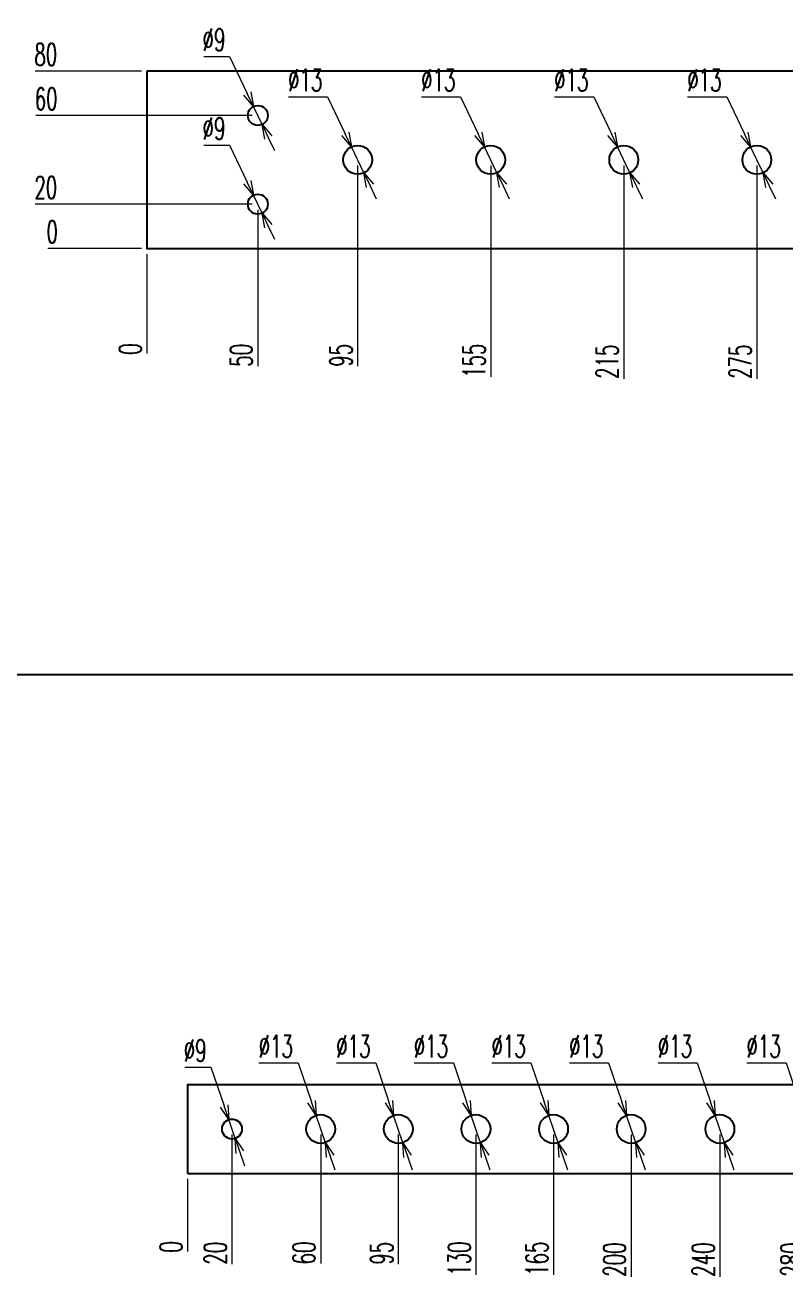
# Model space of a CAD drawing. Header units: millimetres. Extents: x 44190 to 77260, y -67199 to -50358.
# Drawn here: x 57992 to 58334, y -53555 to -52987 of the extents above; entities that cross this region are included whole.
import ezdxf

# ---------------------------------------------------------------- set-up
doc = ezdxf.new("R2010")
doc.units = ezdxf.units.MM
doc.header["$LTSCALE"] = 3
doc.styles.add('Ann_w01', font='romans.shx', dxfattribs={"width": 0.6, "bigfont": 'chineset.shx'})
doc.dimstyles.new('Dim 01_SC05', dxfattribs={"dimscale": 5, "dimtxt": 2, "dimasz": 1.3, "dimexe": 0.5, "dimexo": 0.5, "dimgap": 0.5, "dimtad": 1, "dimtoh": 1, "dimdec": 1, "dimzin": 12, "dimdsep": 46, "dimtxsty": 'Ann_w01', "dimblk": 'OPEN30', "dimcen": 1.5, "dimclrd": 6, "dimclre": 6, "dimclrt": 3, "dimadec": 1, "dimazin": 3, "dimtm": 1e-09, "dimtfac": 1, "dimtdec": 1, "dimtmove": 0, "dimatfit": 3, "dimldrblk": 'OPEN30', "dimfxl": 1, "dimtolj": 1, "dimlwd": 20, "dimlwe": 20, "dimarcsym": 0})

# ---------------------------------------------------------------- blocks, each defined once
blk = doc.blocks.new('*D628')
at = {"color": 6, "lineweight": 20, "transparency": 16777216}
blk.add_line((58046.83, -53089.96), (58046.83, -53134.76), dxfattribs=at)
at = {"layer": 'Defpoints', "color": 0, "transparency": 16777216}
for p in [(58046.83, -53047.46), (58046.83, -53087.46), (58046.83, -53128.26)]:
    blk.add_point(p, dxfattribs=at)
at = {"color": 3, "transparency": 16777216, "insert": (58039.33, -53132.76), "char_height": 10, "attachment_point": 5, "rotation": 90, "style": 'Ann_w01'}
blk.add_mtext('\\A1;0', dxfattribs=at)
blk = doc.blocks.new('_Open30')
at = {"color": 0, "linetype": 'ByBlock', "lineweight": -2}
for p, q in [((-1, 0.268), (0, 0)), ((0, 0), (-1, -0.268)), ((0, 0), (-1, 0))]:
    blk.add_line(p, q, dxfattribs=at)
blk = doc.blocks.new('*D629')
at = {"color": 6, "lineweight": 20, "transparency": 16777216}
blk.add_line((58096.83, -53069.96), (58096.83, -53140.48), dxfattribs=at)
at = {"layer": 'Defpoints', "color": 0, "transparency": 16777216}
for p in [(58046.83, -53047.46), (58096.83, -53067.46), (58096.83, -53128.26)]:
    blk.add_point(p, dxfattribs=at)
at = {"color": 3, "transparency": 16777216, "insert": (58089.33, -53135.62), "char_height": 10, "attachment_point": 5, "rotation": 90, "style": 'Ann_w01'}
blk.add_mtext('\\A1;50', dxfattribs=at)
blk = doc.blocks.new('*D630')
at = {"color": 6, "lineweight": 20, "transparency": 16777216}
blk.add_line((58141.83, -53049.96), (58141.83, -53140.48), dxfattribs=at)
at = {"layer": 'Defpoints', "color": 0, "transparency": 16777216}
for p in [(58046.83, -53047.46), (58141.83, -53047.46), (58141.83, -53128.26)]:
    blk.add_point(p, dxfattribs=at)
at = {"color": 3, "transparency": 16777216, "insert": (58134.33, -53135.62), "char_height": 10, "attachment_point": 5, "rotation": 90, "style": 'Ann_w01'}
blk.add_mtext('\\A1;95', dxfattribs=at)
blk = doc.blocks.new('*D631')
at = {"color": 6, "lineweight": 20, "transparency": 16777216}
blk.add_line((58201.83, -53049.96), (58201.83, -53145.33), dxfattribs=at)
at = {"layer": 'Defpoints', "color": 0, "transparency": 16777216}
for p in [(58046.83, -53047.46), (58201.83, -53047.46), (58201.83, -53128.26)]:
    blk.add_point(p, dxfattribs=at)
at = {"color": 3, "transparency": 16777216, "insert": (58194.33, -53138.05), "char_height": 10, "attachment_point": 5, "rotation": 90, "style": 'Ann_w01'}
blk.add_mtext('\\A1;155', dxfattribs=at)
blk = doc.blocks.new('*D632')
at = {"color": 6, "lineweight": 20, "transparency": 16777216}
blk.add_line((58261.83, -53049.96), (58261.83, -53146.19), dxfattribs=at)
at = {"layer": 'Defpoints', "color": 0, "transparency": 16777216}
for p in [(58046.83, -53047.46), (58261.83, -53047.46), (58261.83, -53128.26)]:
    blk.add_point(p, dxfattribs=at)
at = {"color": 3, "transparency": 16777216, "insert": (58254.33, -53138.48), "char_height": 10, "attachment_point": 5, "rotation": 90, "style": 'Ann_w01'}
blk.add_mtext('\\A1;215', dxfattribs=at)
blk = doc.blocks.new('*D633')
at = {"color": 6, "lineweight": 20, "transparency": 16777216}
blk.add_line((58321.83, -53049.96), (58321.83, -53146.19), dxfattribs=at)
at = {"layer": 'Defpoints', "color": 0, "transparency": 16777216}
for p in [(58046.83, -53047.46), (58321.83, -53047.46), (58321.83, -53128.26)]:
    blk.add_point(p, dxfattribs=at)
at = {"color": 3, "transparency": 16777216, "insert": (58314.33, -53138.48), "char_height": 10, "attachment_point": 5, "rotation": 90, "style": 'Ann_w01'}
blk.add_mtext('\\A1;275', dxfattribs=at)
blk = doc.blocks.new('*D634')
at = {"color": 6, "lineweight": 20, "transparency": 16777216}
blk.add_line((58381.83, -53049.96), (58381.83, -53146.19), dxfattribs=at)
at = {"layer": 'Defpoints', "color": 0, "transparency": 16777216}
for p in [(58046.83, -53047.46), (58381.83, -53047.46), (58381.83, -53128.26)]:
    blk.add_point(p, dxfattribs=at)
at = {"color": 3, "transparency": 16777216, "insert": (58374.33, -53138.48), "char_height": 10, "attachment_point": 5, "rotation": 90, "style": 'Ann_w01'}
blk.add_mtext('\\A1;335', dxfattribs=at)
blk = doc.blocks.new('*D635')
at = {"color": 6, "lineweight": 20, "transparency": 16777216}
blk.add_line((58441.83, -53049.96), (58441.83, -53146.19), dxfattribs=at)
at = {"layer": 'Defpoints', "color": 0, "transparency": 16777216}
for p in [(58046.83, -53047.46), (58441.83, -53047.46), (58441.83, -53128.26)]:
    blk.add_point(p, dxfattribs=at)
at = {"color": 3, "transparency": 16777216, "insert": (58434.33, -53138.48), "char_height": 10, "attachment_point": 5, "rotation": 90, "style": 'Ann_w01'}
blk.add_mtext('\\A1;395', dxfattribs=at)
blk = doc.blocks.new('*D636')
at = {"color": 6, "lineweight": 20, "transparency": 16777216}
blk.add_line((58488.83, -53029.96), (58488.83, -53146.19), dxfattribs=at)
at = {"layer": 'Defpoints', "color": 0, "transparency": 16777216}
for p in [(58488.83, -53027.46), (58046.83, -53047.46), (58488.83, -53128.26)]:
    blk.add_point(p, dxfattribs=at)
at = {"color": 3, "transparency": 16777216, "insert": (58481.33, -53138.48), "char_height": 10, "attachment_point": 5, "rotation": 90, "style": 'Ann_w01'}
blk.add_mtext('\\A1;442', dxfattribs=at)
blk = doc.blocks.new('*D637')
at = {"color": 6, "lineweight": 20, "transparency": 16777216}
blk.add_line((58513.83, -53029.96), (58513.83, -53146.19), dxfattribs=at)
at = {"layer": 'Defpoints', "color": 0, "transparency": 16777216}
for p in [(58513.83, -53027.46), (58046.83, -53047.46), (58513.83, -53128.26)]:
    blk.add_point(p, dxfattribs=at)
at = {"color": 3, "transparency": 16777216, "insert": (58506.33, -53138.48), "char_height": 10, "attachment_point": 5, "rotation": 90, "style": 'Ann_w01'}
blk.add_mtext('\\A1;467', dxfattribs=at)
blk = doc.blocks.new('*D638')
at = {"color": 6, "lineweight": 20, "transparency": 16777216}
blk.add_line((58561.83, -53049.96), (58561.83, -53146.19), dxfattribs=at)
at = {"layer": 'Defpoints', "color": 0, "transparency": 16777216}
for p in [(58046.83, -53047.46), (58561.83, -53047.46), (58561.83, -53128.26)]:
    blk.add_point(p, dxfattribs=at)
at = {"color": 3, "transparency": 16777216, "insert": (58554.33, -53138.48), "char_height": 10, "attachment_point": 5, "rotation": 90, "style": 'Ann_w01'}
blk.add_mtext('\\A1;515', dxfattribs=at)
blk = doc.blocks.new('*D639')
at = {"color": 6, "lineweight": 20, "transparency": 16777216}
blk.add_line((58621.83, -53049.96), (58621.83, -53146.19), dxfattribs=at)
at = {"layer": 'Defpoints', "color": 0, "transparency": 16777216}
for p in [(58046.83, -53047.46), (58621.83, -53047.46), (58621.83, -53128.26)]:
    blk.add_point(p, dxfattribs=at)
at = {"color": 3, "transparency": 16777216, "insert": (58614.33, -53138.48), "char_height": 10, "attachment_point": 5, "rotation": 90, "style": 'Ann_w01'}
blk.add_mtext('\\A1;575', dxfattribs=at)
blk = doc.blocks.new('*D640')
at = {"color": 6, "lineweight": 20, "transparency": 16777216}
blk.add_line((58681.83, -53049.96), (58681.83, -53145.91), dxfattribs=at)
at = {"layer": 'Defpoints', "color": 0, "transparency": 16777216}
for p in [(58046.83, -53047.46), (58681.83, -53047.46), (58681.83, -53128.26)]:
    blk.add_point(p, dxfattribs=at)
at = {"color": 3, "transparency": 16777216, "insert": (58674.33, -53138.33), "char_height": 10, "attachment_point": 5, "rotation": 90, "style": 'Ann_w01'}
blk.add_mtext('\\A1;635', dxfattribs=at)
blk = doc.blocks.new('*D641')
at = {"color": 6, "lineweight": 20, "transparency": 16777216}
blk.add_line((58736.83, -53069.96), (58736.83, -53145.91), dxfattribs=at)
at = {"layer": 'Defpoints', "color": 0, "transparency": 16777216}
for p in [(58046.83, -53047.46), (58736.83, -53067.46), (58736.83, -53128.26)]:
    blk.add_point(p, dxfattribs=at)
at = {"color": 3, "transparency": 16777216, "insert": (58729.33, -53138.33), "char_height": 10, "attachment_point": 5, "rotation": 90, "style": 'Ann_w01'}
blk.add_mtext('\\A1;690', dxfattribs=at)
blk = doc.blocks.new('*D642')
at = {"color": 6, "lineweight": 20, "transparency": 16777216}
blk.add_line((58786.83, -53089.96), (58786.83, -53146.19), dxfattribs=at)
at = {"layer": 'Defpoints', "color": 0, "transparency": 16777216}
for p in [(58046.83, -53047.46), (58786.83, -53087.46), (58786.83, -53128.26)]:
    blk.add_point(p, dxfattribs=at)
at = {"color": 3, "transparency": 16777216, "insert": (58779.33, -53138.48), "char_height": 10, "attachment_point": 5, "rotation": 90, "style": 'Ann_w01'}
blk.add_mtext('\\A1;740', dxfattribs=at)
blk = doc.blocks.new('*D643')
at = {"color": 6, "lineweight": 20, "transparency": 16777216}
blk.add_line((58044.33, -53087.46), (58002.11, -53087.46), dxfattribs=at)
at = {"layer": 'Defpoints', "color": 0, "transparency": 16777216}
for p in [(58008.61, -53087.46), (58046.83, -53087.46), (58046.83, -53087.46)]:
    blk.add_point(p, dxfattribs=at)
at = {"color": 3, "transparency": 16777216, "insert": (58004.11, -53079.96), "char_height": 10, "attachment_point": 5, "style": 'Ann_w01'}
blk.add_mtext('\\A1;0', dxfattribs=at)
blk = doc.blocks.new('*D644')
at = {"color": 6, "lineweight": 20, "transparency": 16777216}
blk.add_line((58094.33, -53067.46), (57996.39, -53067.46), dxfattribs=at)
at = {"layer": 'Defpoints', "color": 0, "transparency": 16777216}
for p in [(58008.61, -53067.46), (58096.83, -53067.46), (58046.83, -53087.46)]:
    blk.add_point(p, dxfattribs=at)
at = {"color": 3, "transparency": 16777216, "insert": (58001.25, -53059.96), "char_height": 10, "attachment_point": 5, "style": 'Ann_w01'}
blk.add_mtext('\\A1;20', dxfattribs=at)
blk = doc.blocks.new('*D645')
at = {"color": 6, "lineweight": 20, "transparency": 16777216}
blk.add_line((58094.33, -53027.46), (57996.68, -53027.46), dxfattribs=at)
at = {"layer": 'Defpoints', "color": 0, "transparency": 16777216}
for p in [(58008.61, -53027.46), (58096.83, -53027.46), (58046.83, -53087.46)]:
    blk.add_point(p, dxfattribs=at)
at = {"color": 3, "transparency": 16777216, "insert": (58001.39, -53019.96), "char_height": 10, "attachment_point": 5, "style": 'Ann_w01'}
blk.add_mtext('\\A1;60', dxfattribs=at)
blk = doc.blocks.new('*D646')
at = {"color": 6, "lineweight": 20, "transparency": 16777216}
blk.add_line((58044.33, -53007.46), (57996.39, -53007.46), dxfattribs=at)
at = {"layer": 'Defpoints', "color": 0, "transparency": 16777216}
for p in [(58008.61, -53007.46), (58046.83, -53007.46), (58046.83, -53087.46)]:
    blk.add_point(p, dxfattribs=at)
at = {"color": 3, "transparency": 16777216, "insert": (58001.25, -52999.96), "char_height": 10, "attachment_point": 5, "style": 'Ann_w01'}
blk.add_mtext('\\A1;80', dxfattribs=at)
blk = doc.blocks.new('*D648')
at = {"color": 6, "lineweight": 20, "transparency": 16777216}
for p, q in [((58110.63, -53019.03), (58128.27, -53019.03)), ((58128.27, -53019.03), (58136.23, -53035.73)), ((58144.63, -53053.33), (58139.03, -53041.59)), ((58147.42, -53059.19), (58150.22, -53065.06))]:
    blk.add_line(p, q, dxfattribs=at)
at = {"layer": 'Defpoints', "color": 0, "transparency": 16777216}
for p in [(58139.03, -53041.59), (58144.63, -53053.33)]:
    blk.add_point(p, dxfattribs=at)
at = {"color": 6, "lineweight": 20, "transparency": 16777216, "xscale": 6.5, "yscale": 6.5, "zscale": 6.5}
for p, rotation in [((58139.03, -53041.59), 295.4934943766717), ((58144.63, -53053.33), 115.4934943766716)]:
    blk.add_blockref('_Open30', p, dxfattribs=dict(at, rotation=rotation))
at = {"color": 3, "transparency": 16777216, "insert": (58118.2, -53011.53), "char_height": 10, "attachment_point": 5, "style": 'Ann_w01'}
blk.add_mtext('\\A1;∅13', dxfattribs=at)
blk = doc.blocks.new('*D649')
at = {"color": 6, "lineweight": 20, "transparency": 16777216}
for p, q in [((58170.63, -53019.03), (58188.27, -53019.03)), ((58188.27, -53019.03), (58196.23, -53035.73)), ((58204.63, -53053.33), (58199.03, -53041.59)), ((58207.42, -53059.19), (58210.22, -53065.06))]:
    blk.add_line(p, q, dxfattribs=at)
at = {"layer": 'Defpoints', "color": 0, "transparency": 16777216}
for p in [(58199.03, -53041.59), (58204.63, -53053.33)]:
    blk.add_point(p, dxfattribs=at)
at = {"color": 6, "lineweight": 20, "transparency": 16777216, "xscale": 6.5, "yscale": 6.5, "zscale": 6.5}
for p, rotation in [((58199.03, -53041.59), 295.4934943764579), ((58204.63, -53053.33), 115.4934943764579)]:
    blk.add_blockref('_Open30', p, dxfattribs=dict(at, rotation=rotation))
at = {"color": 3, "transparency": 16777216, "insert": (58178.2, -53011.53), "char_height": 10, "attachment_point": 5, "style": 'Ann_w01'}
blk.add_mtext('\\A1;∅13', dxfattribs=at)
blk = doc.blocks.new('*D650')
at = {"color": 6, "lineweight": 20, "transparency": 16777216}
for p, q in [((58230.63, -53019.03), (58248.27, -53019.03)), ((58248.27, -53019.03), (58256.23, -53035.73)), ((58264.63, -53053.33), (58259.03, -53041.59)), ((58267.42, -53059.19), (58270.22, -53065.06))]:
    blk.add_line(p, q, dxfattribs=at)
at = {"layer": 'Defpoints', "color": 0, "transparency": 16777216}
for p in [(58259.03, -53041.59), (58264.63, -53053.33)]:
    blk.add_point(p, dxfattribs=at)
at = {"color": 6, "lineweight": 20, "transparency": 16777216, "xscale": 6.5, "yscale": 6.5, "zscale": 6.5}
for p, rotation in [((58259.03, -53041.59), 295.4934943765282), ((58264.63, -53053.33), 115.4934943765282)]:
    blk.add_blockref('_Open30', p, dxfattribs=dict(at, rotation=rotation))
at = {"color": 3, "transparency": 16777216, "insert": (58238.2, -53011.53), "char_height": 10, "attachment_point": 5, "style": 'Ann_w01'}
blk.add_mtext('\\A1;∅13', dxfattribs=at)
blk = doc.blocks.new('*D651')
at = {"color": 6, "lineweight": 20, "transparency": 16777216}
for p, q in [((58290.63, -53019.03), (58308.27, -53019.03)), ((58308.27, -53019.03), (58316.23, -53035.73)), ((58324.63, -53053.33), (58319.03, -53041.59)), ((58327.42, -53059.19), (58330.22, -53065.06))]:
    blk.add_line(p, q, dxfattribs=at)
at = {"layer": 'Defpoints', "color": 0, "transparency": 16777216}
for p in [(58319.03, -53041.59), (58324.63, -53053.33)]:
    blk.add_point(p, dxfattribs=at)
at = {"color": 6, "lineweight": 20, "transparency": 16777216, "xscale": 6.5, "yscale": 6.5, "zscale": 6.5}
for p, rotation in [((58319.03, -53041.59), 295.4934943764993), ((58324.63, -53053.33), 115.4934943764993)]:
    blk.add_blockref('_Open30', p, dxfattribs=dict(at, rotation=rotation))
at = {"color": 3, "transparency": 16777216, "insert": (58298.2, -53011.53), "char_height": 10, "attachment_point": 5, "style": 'Ann_w01'}
blk.add_mtext('\\A1;∅13', dxfattribs=at)
blk = doc.blocks.new('*D658')
at = {"color": 6, "lineweight": 20, "transparency": 16777216}
for p, q in [((58072.49, -53000.83), (58084.13, -53000.83)), ((58084.13, -53000.83), (58092.09, -53017.53)), ((58098.77, -53031.52), (58094.89, -53023.4)), ((58101.56, -53037.39), (58104.36, -53043.26))]:
    blk.add_line(p, q, dxfattribs=at)
at = {"layer": 'Defpoints', "color": 0, "transparency": 16777216}
for p in [(58094.89, -53023.4), (58098.77, -53031.52)]:
    blk.add_point(p, dxfattribs=at)
at = {"color": 6, "lineweight": 20, "transparency": 16777216, "xscale": 6.5, "yscale": 6.5, "zscale": 6.5}
for p, rotation in [((58094.89, -53023.4), 295.493494376448), ((58098.77, -53031.52), 115.493494376448)]:
    blk.add_blockref('_Open30', p, dxfattribs=dict(at, rotation=rotation))
at = {"color": 3, "transparency": 16777216, "insert": (58077.06, -52993.33), "char_height": 10, "attachment_point": 5, "style": 'Ann_w01'}
blk.add_mtext('\\A1;∅9', dxfattribs=at)
blk = doc.blocks.new('*D659')
at = {"color": 6, "lineweight": 20, "transparency": 16777216}
for p, q in [((58072.49, -53040.83), (58084.13, -53040.83)), ((58084.13, -53040.83), (58092.09, -53057.53)), ((58098.77, -53071.52), (58094.89, -53063.4)), ((58101.56, -53077.39), (58104.36, -53083.26))]:
    blk.add_line(p, q, dxfattribs=at)
at = {"layer": 'Defpoints', "color": 0, "transparency": 16777216}
for p in [(58094.89, -53063.4), (58098.77, -53071.52)]:
    blk.add_point(p, dxfattribs=at)
at = {"color": 6, "lineweight": 20, "transparency": 16777216, "xscale": 6.5, "yscale": 6.5, "zscale": 6.5}
for p, rotation in [((58094.89, -53063.4), 295.4934943765497), ((58098.77, -53071.52), 115.4934943765496)]:
    blk.add_blockref('_Open30', p, dxfattribs=dict(at, rotation=rotation))
at = {"color": 3, "transparency": 16777216, "insert": (58077.06, -53033.33), "char_height": 10, "attachment_point": 5, "style": 'Ann_w01'}
blk.add_mtext('\\A1;∅9', dxfattribs=at)
blk = doc.blocks.new('*D667')
at = {"color": 6, "lineweight": 20, "transparency": 16777216}
blk.add_line((58065.18, -53506.92), (58065.18, -53539.58), dxfattribs=at)
at = {"layer": 'Defpoints', "color": 0, "transparency": 16777216}
for p in [(58065.18, -53484.42), (58065.18, -53504.42), (58065.18, -53533.08)]:
    blk.add_point(p, dxfattribs=at)
at = {"color": 3, "transparency": 16777216, "insert": (58057.68, -53537.58), "char_height": 10, "attachment_point": 5, "rotation": 90, "style": 'Ann_w01'}
blk.add_mtext('\\A1;0', dxfattribs=at)
blk = doc.blocks.new('*D668')
at = {"color": 6, "lineweight": 20, "transparency": 16777216}
blk.add_line((58085.18, -53486.92), (58085.18, -53545.29), dxfattribs=at)
at = {"layer": 'Defpoints', "color": 0, "transparency": 16777216}
for p in [(58065.18, -53484.42), (58085.18, -53484.42), (58085.18, -53533.08)]:
    blk.add_point(p, dxfattribs=at)
at = {"color": 3, "transparency": 16777216, "insert": (58077.68, -53540.43), "char_height": 10, "attachment_point": 5, "rotation": 90, "style": 'Ann_w01'}
blk.add_mtext('\\A1;20', dxfattribs=at)
blk = doc.blocks.new('*D669')
at = {"color": 6, "lineweight": 20, "transparency": 16777216}
blk.add_line((58125.18, -53486.92), (58125.18, -53545.01), dxfattribs=at)
at = {"layer": 'Defpoints', "color": 0, "transparency": 16777216}
for p in [(58065.18, -53484.42), (58125.18, -53484.42), (58125.18, -53533.08)]:
    blk.add_point(p, dxfattribs=at)
at = {"color": 3, "transparency": 16777216, "insert": (58117.68, -53540.29), "char_height": 10, "attachment_point": 5, "rotation": 90, "style": 'Ann_w01'}
blk.add_mtext('\\A1;60', dxfattribs=at)
blk = doc.blocks.new('*D670')
at = {"color": 6, "lineweight": 20, "transparency": 16777216}
blk.add_line((58160.18, -53486.92), (58160.18, -53545.29), dxfattribs=at)
at = {"layer": 'Defpoints', "color": 0, "transparency": 16777216}
for p in [(58065.18, -53484.42), (58160.18, -53484.42), (58160.18, -53533.08)]:
    blk.add_point(p, dxfattribs=at)
at = {"color": 3, "transparency": 16777216, "insert": (58152.68, -53540.43), "char_height": 10, "attachment_point": 5, "rotation": 90, "style": 'Ann_w01'}
blk.add_mtext('\\A1;95', dxfattribs=at)
blk = doc.blocks.new('*D671')
at = {"color": 6, "lineweight": 20, "transparency": 16777216}
blk.add_line((58195.18, -53486.92), (58195.18, -53550.15), dxfattribs=at)
at = {"layer": 'Defpoints', "color": 0, "transparency": 16777216}
for p in [(58065.18, -53484.42), (58195.18, -53484.42), (58195.18, -53533.08)]:
    blk.add_point(p, dxfattribs=at)
at = {"color": 3, "transparency": 16777216, "insert": (58187.68, -53542.86), "char_height": 10, "attachment_point": 5, "rotation": 90, "style": 'Ann_w01'}
blk.add_mtext('\\A1;130', dxfattribs=at)
blk = doc.blocks.new('*D672')
at = {"color": 6, "lineweight": 20, "transparency": 16777216}
blk.add_line((58230.18, -53486.92), (58230.18, -53550.15), dxfattribs=at)
at = {"layer": 'Defpoints', "color": 0, "transparency": 16777216}
for p in [(58065.18, -53484.42), (58230.18, -53484.42), (58230.18, -53533.08)]:
    blk.add_point(p, dxfattribs=at)
at = {"color": 3, "transparency": 16777216, "insert": (58222.68, -53542.86), "char_height": 10, "attachment_point": 5, "rotation": 90, "style": 'Ann_w01'}
blk.add_mtext('\\A1;165', dxfattribs=at)
blk = doc.blocks.new('*D673')
at = {"color": 6, "lineweight": 20, "transparency": 16777216}
blk.add_line((58265.18, -53486.92), (58265.18, -53551.01), dxfattribs=at)
at = {"layer": 'Defpoints', "color": 0, "transparency": 16777216}
for p in [(58065.18, -53484.42), (58265.18, -53484.42), (58265.18, -53533.08)]:
    blk.add_point(p, dxfattribs=at)
at = {"color": 3, "transparency": 16777216, "insert": (58257.68, -53543.29), "char_height": 10, "attachment_point": 5, "rotation": 90, "style": 'Ann_w01'}
blk.add_mtext('\\A1;200', dxfattribs=at)
blk = doc.blocks.new('*D674')
at = {"color": 6, "lineweight": 20, "transparency": 16777216}
blk.add_line((58305.18, -53486.92), (58305.18, -53551.01), dxfattribs=at)
at = {"layer": 'Defpoints', "color": 0, "transparency": 16777216}
for p in [(58065.18, -53484.42), (58305.18, -53484.42), (58305.18, -53533.08)]:
    blk.add_point(p, dxfattribs=at)
at = {"color": 3, "transparency": 16777216, "insert": (58297.68, -53543.29), "char_height": 10, "attachment_point": 5, "rotation": 90, "style": 'Ann_w01'}
blk.add_mtext('\\A1;240', dxfattribs=at)
blk = doc.blocks.new('*D675')
at = {"color": 6, "lineweight": 20, "transparency": 16777216}
blk.add_line((58345.18, -53486.92), (58345.18, -53551.01), dxfattribs=at)
at = {"layer": 'Defpoints', "color": 0, "transparency": 16777216}
for p in [(58065.18, -53484.42), (58345.18, -53484.42), (58345.18, -53533.08)]:
    blk.add_point(p, dxfattribs=at)
at = {"color": 3, "transparency": 16777216, "insert": (58337.68, -53543.29), "char_height": 10, "attachment_point": 5, "rotation": 90, "style": 'Ann_w01'}
blk.add_mtext('\\A1;280', dxfattribs=at)
blk = doc.blocks.new('*D676')
at = {"color": 6, "lineweight": 20, "transparency": 16777216}
blk.add_line((58380.18, -53486.92), (58380.18, -53551.01), dxfattribs=at)
at = {"layer": 'Defpoints', "color": 0, "transparency": 16777216}
for p in [(58065.18, -53484.42), (58380.18, -53484.42), (58380.18, -53533.08)]:
    blk.add_point(p, dxfattribs=at)
at = {"color": 3, "transparency": 16777216, "insert": (58372.68, -53543.29), "char_height": 10, "attachment_point": 5, "rotation": 90, "style": 'Ann_w01'}
blk.add_mtext('\\A1;315', dxfattribs=at)
blk = doc.blocks.new('*D677')
at = {"color": 6, "lineweight": 20, "transparency": 16777216}
blk.add_line((58415.18, -53486.92), (58415.18, -53551.01), dxfattribs=at)
at = {"layer": 'Defpoints', "color": 0, "transparency": 16777216}
for p in [(58065.18, -53484.42), (58415.18, -53484.42), (58415.18, -53533.08)]:
    blk.add_point(p, dxfattribs=at)
at = {"color": 3, "transparency": 16777216, "insert": (58407.68, -53543.29), "char_height": 10, "attachment_point": 5, "rotation": 90, "style": 'Ann_w01'}
blk.add_mtext('\\A1;350', dxfattribs=at)
blk = doc.blocks.new('*D678')
at = {"color": 6, "lineweight": 20, "transparency": 16777216}
blk.add_line((58450.18, -53486.92), (58450.18, -53551.01), dxfattribs=at)
at = {"layer": 'Defpoints', "color": 0, "transparency": 16777216}
for p in [(58065.18, -53484.42), (58450.18, -53484.42), (58450.18, -53533.08)]:
    blk.add_point(p, dxfattribs=at)
at = {"color": 3, "transparency": 16777216, "insert": (58442.68, -53543.29), "char_height": 10, "attachment_point": 5, "rotation": 90, "style": 'Ann_w01'}
blk.add_mtext('\\A1;385', dxfattribs=at)
blk = doc.blocks.new('*D679')
at = {"color": 6, "lineweight": 20, "transparency": 16777216}
blk.add_line((58485.18, -53486.92), (58485.18, -53551.01), dxfattribs=at)
at = {"layer": 'Defpoints', "color": 0, "transparency": 16777216}
for p in [(58065.18, -53484.42), (58485.18, -53484.42), (58485.18, -53533.08)]:
    blk.add_point(p, dxfattribs=at)
at = {"color": 3, "transparency": 16777216, "insert": (58477.68, -53543.29), "char_height": 10, "attachment_point": 5, "rotation": 90, "style": 'Ann_w01'}
blk.add_mtext('\\A1;420', dxfattribs=at)
blk = doc.blocks.new('*D680')
at = {"color": 6, "lineweight": 20, "transparency": 16777216}
blk.add_line((58525.18, -53486.92), (58525.18, -53551.01), dxfattribs=at)
at = {"layer": 'Defpoints', "color": 0, "transparency": 16777216}
for p in [(58065.18, -53484.42), (58525.18, -53484.42), (58525.18, -53533.08)]:
    blk.add_point(p, dxfattribs=at)
at = {"color": 3, "transparency": 16777216, "insert": (58517.68, -53543.29), "char_height": 10, "attachment_point": 5, "rotation": 90, "style": 'Ann_w01'}
blk.add_mtext('\\A1;460', dxfattribs=at)
blk = doc.blocks.new('*D681')
at = {"color": 6, "lineweight": 20, "transparency": 16777216}
blk.add_line((58545.18, -53506.92), (58545.18, -53551.01), dxfattribs=at)
at = {"layer": 'Defpoints', "color": 0, "transparency": 16777216}
for p in [(58065.18, -53484.42), (58545.18, -53504.42), (58545.18, -53533.08)]:
    blk.add_point(p, dxfattribs=at)
at = {"color": 3, "transparency": 16777216, "insert": (58537.68, -53543.29), "char_height": 10, "attachment_point": 5, "rotation": 90, "style": 'Ann_w01'}
blk.add_mtext('\\A1;480', dxfattribs=at)
blk = doc.blocks.new('*D687')
at = {"color": 6, "lineweight": 20, "transparency": 16777216}
for p, q in [((58317.35, -53454.61), (58334.99, -53454.61)), ((58334.99, -53454.61), (58340.97, -53472.12)), ((58347.28, -53490.57), (58343.08, -53478.27)), ((58349.38, -53496.72), (58351.49, -53502.87))]:
    blk.add_line(p, q, dxfattribs=at)
at = {"layer": 'Defpoints', "color": 0, "transparency": 16777216}
for p in [(58343.08, -53478.27), (58347.28, -53490.57)]:
    blk.add_point(p, dxfattribs=at)
at = {"color": 6, "lineweight": 20, "transparency": 16777216, "xscale": 6.5, "yscale": 6.5, "zscale": 6.5}
for p, rotation in [((58343.08, -53478.27), 288.8738670981379), ((58347.28, -53490.57), 108.8738670981379)]:
    blk.add_blockref('_Open30', p, dxfattribs=dict(at, rotation=rotation))
at = {"color": 3, "transparency": 16777216, "insert": (58324.92, -53447.11), "char_height": 10, "attachment_point": 5, "style": 'Ann_w01'}
blk.add_mtext('\\A1;∅13', dxfattribs=at)
blk = doc.blocks.new('*D688')
at = {"color": 6, "lineweight": 20, "transparency": 16777216}
for p, q in [((58277.35, -53454.61), (58294.99, -53454.61)), ((58294.99, -53454.61), (58300.97, -53472.12)), ((58307.28, -53490.57), (58303.08, -53478.27)), ((58309.38, -53496.72), (58311.49, -53502.87))]:
    blk.add_line(p, q, dxfattribs=at)
at = {"layer": 'Defpoints', "color": 0, "transparency": 16777216}
for p in [(58303.08, -53478.27), (58307.28, -53490.57)]:
    blk.add_point(p, dxfattribs=at)
at = {"color": 6, "lineweight": 20, "transparency": 16777216, "xscale": 6.5, "yscale": 6.5, "zscale": 6.5}
for p, rotation in [((58303.08, -53478.27), 288.8738670983615), ((58307.28, -53490.57), 108.8738670983615)]:
    blk.add_blockref('_Open30', p, dxfattribs=dict(at, rotation=rotation))
at = {"color": 3, "transparency": 16777216, "insert": (58284.92, -53447.11), "char_height": 10, "attachment_point": 5, "style": 'Ann_w01'}
blk.add_mtext('\\A1;∅13', dxfattribs=at)
blk = doc.blocks.new('*D689')
at = {"color": 6, "lineweight": 20, "transparency": 16777216}
for p, q in [((58237.35, -53454.61), (58254.99, -53454.61)), ((58254.99, -53454.61), (58260.97, -53472.12)), ((58267.28, -53490.57), (58263.08, -53478.27)), ((58269.38, -53496.72), (58271.49, -53502.87))]:
    blk.add_line(p, q, dxfattribs=at)
at = {"layer": 'Defpoints', "color": 0, "transparency": 16777216}
for p in [(58263.08, -53478.27), (58267.28, -53490.57)]:
    blk.add_point(p, dxfattribs=at)
at = {"color": 6, "lineweight": 20, "transparency": 16777216, "xscale": 6.5, "yscale": 6.5, "zscale": 6.5}
for p, rotation in [((58263.08, -53478.27), 288.8738670982401), ((58267.28, -53490.57), 108.8738670982401)]:
    blk.add_blockref('_Open30', p, dxfattribs=dict(at, rotation=rotation))
at = {"color": 3, "transparency": 16777216, "insert": (58244.92, -53447.11), "char_height": 10, "attachment_point": 5, "style": 'Ann_w01'}
blk.add_mtext('\\A1;∅13', dxfattribs=at)
blk = doc.blocks.new('*D690')
at = {"color": 6, "lineweight": 20, "transparency": 16777216}
for p, q in [((58202.35, -53454.61), (58219.99, -53454.61)), ((58219.99, -53454.61), (58225.97, -53472.12)), ((58232.28, -53490.57), (58228.08, -53478.27)), ((58234.38, -53496.72), (58236.49, -53502.87))]:
    blk.add_line(p, q, dxfattribs=at)
at = {"layer": 'Defpoints', "color": 0, "transparency": 16777216}
for p in [(58228.08, -53478.27), (58232.28, -53490.57)]:
    blk.add_point(p, dxfattribs=at)
at = {"color": 6, "lineweight": 20, "transparency": 16777216, "xscale": 6.5, "yscale": 6.5, "zscale": 6.5}
for p, rotation in [((58228.08, -53478.27), 288.8738670983407), ((58232.28, -53490.57), 108.8738670983407)]:
    blk.add_blockref('_Open30', p, dxfattribs=dict(at, rotation=rotation))
at = {"color": 3, "transparency": 16777216, "insert": (58209.92, -53447.11), "char_height": 10, "attachment_point": 5, "style": 'Ann_w01'}
blk.add_mtext('\\A1;∅13', dxfattribs=at)
blk = doc.blocks.new('*D691')
at = {"color": 6, "lineweight": 20, "transparency": 16777216}
for p, q in [((58167.35, -53454.61), (58184.99, -53454.61)), ((58184.99, -53454.61), (58190.97, -53472.12)), ((58197.28, -53490.57), (58193.08, -53478.27)), ((58199.38, -53496.72), (58201.49, -53502.87))]:
    blk.add_line(p, q, dxfattribs=at)
at = {"layer": 'Defpoints', "color": 0, "transparency": 16777216}
for p in [(58193.08, -53478.27), (58197.28, -53490.57)]:
    blk.add_point(p, dxfattribs=at)
at = {"color": 6, "lineweight": 20, "transparency": 16777216, "xscale": 6.5, "yscale": 6.5, "zscale": 6.5}
for p, rotation in [((58193.08, -53478.27), 288.8738670983519), ((58197.28, -53490.57), 108.8738670983519)]:
    blk.add_blockref('_Open30', p, dxfattribs=dict(at, rotation=rotation))
at = {"color": 3, "transparency": 16777216, "insert": (58174.92, -53447.11), "char_height": 10, "attachment_point": 5, "style": 'Ann_w01'}
blk.add_mtext('\\A1;∅13', dxfattribs=at)
blk = doc.blocks.new('*D692')
at = {"color": 6, "lineweight": 20, "transparency": 16777216}
for p, q in [((58132.35, -53454.61), (58149.99, -53454.61)), ((58149.99, -53454.61), (58155.97, -53472.12)), ((58162.28, -53490.57), (58158.08, -53478.27)), ((58164.38, -53496.72), (58166.49, -53502.87))]:
    blk.add_line(p, q, dxfattribs=at)
at = {"layer": 'Defpoints', "color": 0, "transparency": 16777216}
for p in [(58158.08, -53478.27), (58162.28, -53490.57)]:
    blk.add_point(p, dxfattribs=at)
at = {"color": 6, "lineweight": 20, "transparency": 16777216, "xscale": 6.5, "yscale": 6.5, "zscale": 6.5}
for p, rotation in [((58158.08, -53478.27), 288.8738670982609), ((58162.28, -53490.57), 108.8738670982609)]:
    blk.add_blockref('_Open30', p, dxfattribs=dict(at, rotation=rotation))
at = {"color": 3, "transparency": 16777216, "insert": (58139.92, -53447.11), "char_height": 10, "attachment_point": 5, "style": 'Ann_w01'}
blk.add_mtext('\\A1;∅13', dxfattribs=at)
blk = doc.blocks.new('*D693')
at = {"color": 6, "lineweight": 20, "transparency": 16777216}
for p, q in [((58097.35, -53454.61), (58114.99, -53454.61)), ((58114.99, -53454.61), (58120.97, -53472.12)), ((58127.28, -53490.57), (58123.08, -53478.27)), ((58129.38, -53496.72), (58131.49, -53502.87))]:
    blk.add_line(p, q, dxfattribs=at)
at = {"layer": 'Defpoints', "color": 0, "transparency": 16777216}
for p in [(58123.08, -53478.27), (58127.28, -53490.57)]:
    blk.add_point(p, dxfattribs=at)
at = {"color": 6, "lineweight": 20, "transparency": 16777216, "xscale": 6.5, "yscale": 6.5, "zscale": 6.5}
for p, rotation in [((58123.08, -53478.27), 288.8738670983519), ((58127.28, -53490.57), 108.8738670983519)]:
    blk.add_blockref('_Open30', p, dxfattribs=dict(at, rotation=rotation))
at = {"color": 3, "transparency": 16777216, "insert": (58104.92, -53447.11), "char_height": 10, "attachment_point": 5, "style": 'Ann_w01'}
blk.add_mtext('\\A1;∅13', dxfattribs=at)
blk = doc.blocks.new('*D694')
at = {"color": 6, "lineweight": 20, "transparency": 16777216}
for p, q in [((58063.99, -53456.51), (58075.64, -53456.51)), ((58075.64, -53456.51), (58081.62, -53474.01)), ((58086.63, -53488.68), (58083.72, -53480.16)), ((58088.74, -53494.83), (58090.84, -53500.98))]:
    blk.add_line(p, q, dxfattribs=at)
at = {"layer": 'Defpoints', "color": 0, "transparency": 16777216}
for p in [(58083.72, -53480.16), (58086.63, -53488.68)]:
    blk.add_point(p, dxfattribs=at)
at = {"color": 6, "lineweight": 20, "transparency": 16777216, "xscale": 6.5, "yscale": 6.5, "zscale": 6.5}
for p, rotation in [((58083.72, -53480.16), 288.8738670983393), ((58086.63, -53488.68), 108.8738670983393)]:
    blk.add_blockref('_Open30', p, dxfattribs=dict(at, rotation=rotation))
at = {"color": 3, "transparency": 16777216, "insert": (58068.56, -53449.01), "char_height": 10, "attachment_point": 5, "style": 'Ann_w01'}
blk.add_mtext('\\A1;∅9', dxfattribs=at)

msp = doc.modelspace()

# ---------------------------------------------------------------- linework, layer by layer
msp.add_line((57471.29, -53279.56), (62010.49, -53279.56))
at = {"color": 4}
msp.add_lwpolyline([(58046.83, -53007.46), (58046.83, -53087.46), (58786.83, -53087.46), (58786.83, -53007.46)], close=True, dxfattribs=at)
msp.add_lwpolyline([(58065.18, -53504.42), (58545.18, -53504.42), (58545.18, -53464.42), (58065.18, -53464.42)], close=True)
for centre, radius in [((58096.83, -53027.46), 4.5), ((58141.83, -53047.46), 6.5), ((58201.83, -53047.46), 6.5), ((58261.83, -53047.46), 6.5), ((58321.83, -53047.46), 6.5), ((58096.83, -53067.46), 4.5)]:
    msp.add_circle(centre, radius, dxfattribs=at)
for centre, radius in [((58085.18, -53484.42), 4.5), ((58125.18, -53484.42), 6.5), ((58160.18, -53484.42), 6.5), ((58195.18, -53484.42), 6.5), ((58230.18, -53484.42), 6.5), ((58265.18, -53484.42), 6.5), ((58305.18, -53484.42), 6.5)]:
    msp.add_circle(centre, radius)

# ---------------------------------------------------------------- dimensions: what is measured, and where the dimension line sits
for p1, p2, picture, middle in [((58098.77, -53031.52), (58094.89, -53023.4), '*D658', (58077.06, -53000.83)), ((58144.63, -53053.33), (58139.03, -53041.59), '*D648', (58118.2, -53019.03)), ((58204.63, -53053.33), (58199.03, -53041.59), '*D649', (58178.2, -53019.03)), ((58264.63, -53053.33), (58259.03, -53041.59), '*D650', (58238.2, -53019.03)), ((58324.63, -53053.33), (58319.03, -53041.59), '*D651', (58298.2, -53019.03)), ((58098.77, -53071.52), (58094.89, -53063.4), '*D659', (58077.06, -53040.83)), ((58086.63, -53488.68), (58083.72, -53480.16), '*D694', (58068.56, -53456.51)), ((58127.28, -53490.57), (58123.08, -53478.27), '*D693', (58104.92, -53454.61)), ((58162.28, -53490.57), (58158.08, -53478.27), '*D692', (58139.92, -53454.61)), ((58197.28, -53490.57), (58193.08, -53478.27), '*D691', (58174.92, -53454.61)), ((58232.28, -53490.57), (58228.08, -53478.27), '*D690', (58209.92, -53454.61)), ((58267.28, -53490.57), (58263.08, -53478.27), '*D689', (58244.92, -53454.61)), ((58307.28, -53490.57), (58303.08, -53478.27), '*D688', (58284.92, -53454.61)), ((58347.28, -53490.57), (58343.08, -53478.27), '*D687', (58324.92, -53454.61))]:
    dim = msp.add_diameter_dim_2p(p1=p1, p2=p2, dimstyle='Dim 01_SC05')
    dim.commit()
    dim.dimension.update_dxf_attribs({"geometry": picture, "text_midpoint": middle, "dimtype": 163})
for feature_location, offset, dtype, origin, picture, middle in [((58046.83, -53007.46), (-38.22, 0), 0, (58046.83, -53087.46), '*D646', (58001.25, -52999.96)), ((58096.83, -53027.46), (-88.22, 0), 0, (58046.83, -53087.46), '*D645', (58001.39, -53019.96)), ((58488.83, -53027.46), (0, -100.8), 1, (58046.83, -53047.46), '*D636', (58481.33, -53138.48)), ((58513.83, -53027.46), (0, -100.8), 1, (58046.83, -53047.46), '*D637', (58506.33, -53138.48)), ((58046.82920974, -53087.46027975), (0, -40.8019473), 1, (58046.82920974, -53047.46027975), '*D628', (58039.32920974, -53132.76222704)), ((58096.83, -53067.46), (0, -60.8), 1, (58046.83, -53047.46), '*D629', (58089.33, -53135.62)), ((58141.83, -53047.46), (0, -80.8), 1, (58046.83, -53047.46), '*D630', (58134.33, -53135.62)), ((58201.83, -53047.46), (0, -80.8), 1, (58046.83, -53047.46), '*D631', (58194.33, -53138.05)), ((58261.83, -53047.46), (0, -80.8), 1, (58046.83, -53047.46), '*D632', (58254.33, -53138.48)), ((58321.83, -53047.46), (0, -80.8), 1, (58046.83, -53047.46), '*D633', (58314.33, -53138.48)), ((58381.83, -53047.46), (0, -80.8), 1, (58046.83, -53047.46), '*D634', (58374.33, -53138.48)), ((58441.83, -53047.46), (0, -80.8), 1, (58046.83, -53047.46), '*D635', (58434.33, -53138.48)), ((58561.83, -53047.46), (0, -80.8), 1, (58046.83, -53047.46), '*D638', (58554.33, -53138.48)), ((58621.83, -53047.46), (0, -80.8), 1, (58046.83, -53047.46), '*D639', (58614.33, -53138.48)), ((58681.83, -53047.46), (0, -80.8), 1, (58046.83, -53047.46), '*D640', (58674.33, -53138.33)), ((58736.83, -53067.46), (0, -60.8), 1, (58046.83, -53047.46), '*D641', (58729.33, -53138.33)), ((58786.83, -53087.46), (0, -40.8), 1, (58046.83, -53047.46), '*D642', (58779.33, -53138.48)), ((58096.83, -53067.46), (-88.22, 0), 0, (58046.83, -53087.46), '*D644', (58001.25, -53059.96)), ((58046.82920974, -53087.46027974), (-38.22103947, 0), 0, (58046.82920974, -53087.46027975), '*D643', (58004.10817027, -53079.96027974)), ((58065.17885901, -53504.4190713), (0, -28.65766438), 1, (58065.17885901, -53484.4190713), '*D667', (58057.678859, -53537.57673568)), ((58085.18, -53484.42), (0, -48.66), 1, (58065.18, -53484.42), '*D668', (58077.68, -53540.43)), ((58125.18, -53484.42), (0, -48.66), 1, (58065.18, -53484.42), '*D669', (58117.68, -53540.29)), ((58160.18, -53484.42), (0, -48.66), 1, (58065.18, -53484.42), '*D670', (58152.68, -53540.43)), ((58195.18, -53484.42), (0, -48.66), 1, (58065.18, -53484.42), '*D671', (58187.68, -53542.86)), ((58230.18, -53484.42), (0, -48.66), 1, (58065.18, -53484.42), '*D672', (58222.68, -53542.86)), ((58265.18, -53484.42), (0, -48.66), 1, (58065.18, -53484.42), '*D673', (58257.68, -53543.29)), ((58305.18, -53484.42), (0, -48.66), 1, (58065.18, -53484.42), '*D674', (58297.68, -53543.29)), ((58345.18, -53484.42), (0, -48.66), 1, (58065.18, -53484.42), '*D675', (58337.68, -53543.29)), ((58380.18, -53484.42), (0, -48.66), 1, (58065.18, -53484.42), '*D676', (58372.68, -53543.29)), ((58415.18, -53484.42), (0, -48.66), 1, (58065.18, -53484.42), '*D677', (58407.68, -53543.29)), ((58450.18, -53484.42), (0, -48.66), 1, (58065.18, -53484.42), '*D678', (58442.68, -53543.29)), ((58485.18, -53484.42), (0, -48.66), 1, (58065.18, -53484.42), '*D679', (58477.68, -53543.29)), ((58525.18, -53484.42), (0, -48.66), 1, (58065.18, -53484.42), '*D680', (58517.68, -53543.29)), ((58545.18, -53504.42), (0, -28.66), 1, (58065.18, -53484.42), '*D681', (58537.68, -53543.29))]:
    dim = msp.add_ordinate_dim(feature_location=feature_location, offset=offset, dtype=dtype, origin=origin, dimstyle='Dim 01_SC05')
    dim.commit()
    dim.dimension.update_dxf_attribs({"geometry": picture, "text_midpoint": middle})

doc.saveas('drawing.dxf')
